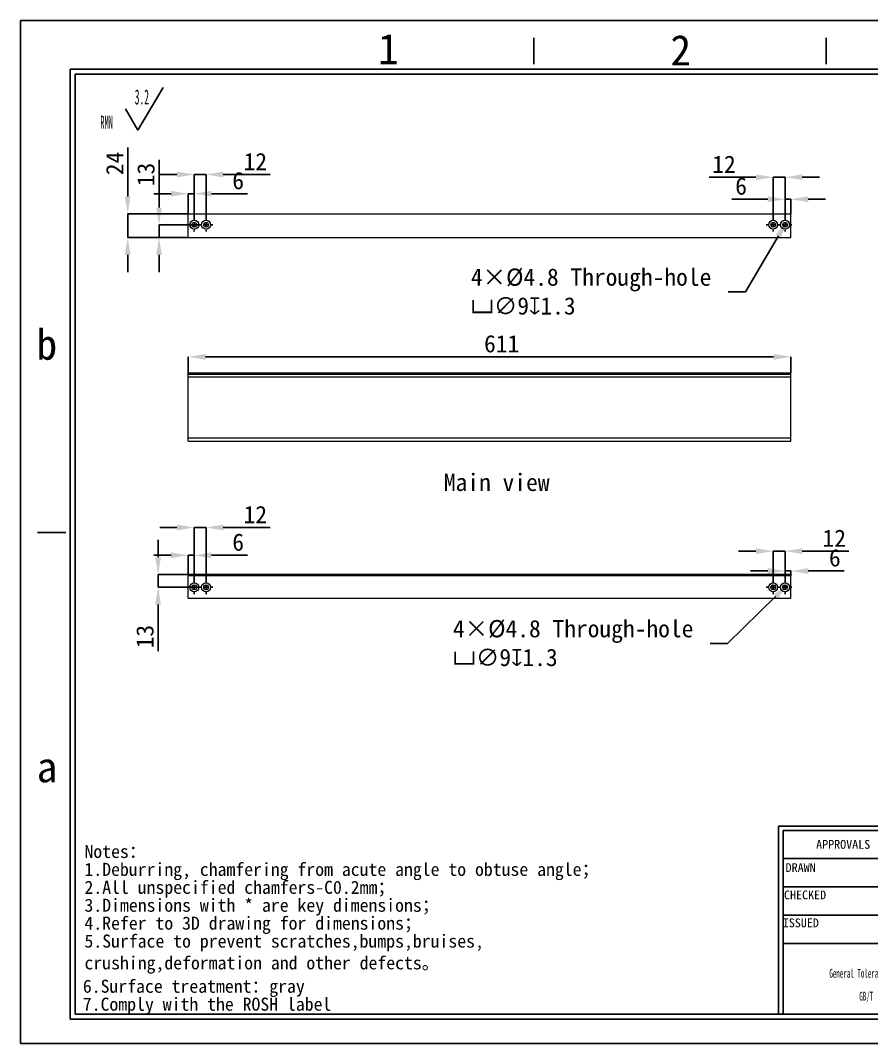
# Model space of a CAD drawing. Header units: millimetres. Extents: x 2 to 295, y 1 to 209.
# Drawn here: x 1.6 to 174.2, y 1.3 to 208.7 of the extents above; entities that cross this region are included whole.
import ezdxf

# ---------------------------------------------------------------- set-up
doc = ezdxf.new("R2010")
doc.units = ezdxf.units.MM
doc.header["$PDSIZE"] = -1
doc.layers.add('SLD-0', color=179, linetype='Continuous')
doc.styles.add('B', font='simfang.ttf')
doc.styles.add('C', font='simfang.ttf')
doc.styles.add('SLDTEXTSTYLE0', font='TXT', dxfattribs={"width": 0.469, "bigfont": 'bigfont'})
doc.styles.add('SLDTEXTSTYLE1', font='TXT', dxfattribs={"width": 0.469})
doc.styles.add('SLDTEXTSTYLE8', font='TXT', dxfattribs={"width": 0.484})
doc.dimstyles.new('SLDDIMSTYLE0', dxfattribs={"dimtxt": 3.5, "dimasz": 3.5, "dimexe": 0, "dimexo": 0.0625, "dimgap": 0.875, "dimtad": 2, "dimlfac": 5, "dimrnd": 1e-09, "dimzin": 12, "dimdsep": 46, "dimtxsty": 'SLDTEXTSTYLE1', "dimsah": 1, "dimcen": 0.09, "dimadec": 0, "dimazin": 3, "dimtfac": 1, "dimtofl": 0, "dimtmove": 0, "dimatfit": 3, "dimfxl": 1, "dimfrac": 2, "dimtolj": 1, "dimtzin": 12, "dimarcsym": 0})
doc.dimstyles.new('SLDDIMSTYLE1', dxfattribs={"dimtxt": 3.5, "dimasz": 3.5, "dimexe": 0, "dimexo": 0.0625, "dimgap": 0.875, "dimtad": 2, "dimlfac": 5, "dimrnd": 1e-09, "dimzin": 12, "dimdsep": 46, "dimtxsty": 'SLDTEXTSTYLE1', "dimsah": 1, "dimcen": 0.09, "dimadec": 0, "dimazin": 3, "dimtfac": 1, "dimtmove": 0, "dimatfit": 0, "dimfxl": 1, "dimfrac": 2, "dimtolj": 1, "dimtzin": 12, "dimarcsym": 0})
doc.dimstyles.new('SLDDIMSTYLE2', dxfattribs={"dimtxt": 3.5, "dimasz": 3.5, "dimexe": 0, "dimexo": 0.0625, "dimgap": 0.875, "dimtad": 0, "dimtih": 1, "dimtoh": 1, "dimlfac": 5, "dimrnd": 1e-09, "dimzin": 12, "dimdsep": 46, "dimtxsty": 'SLDTEXTSTYLE1', "dimsah": 1, "dimcen": 0, "dimadec": 0, "dimazin": 3, "dimtfac": 1, "dimtmove": 0, "dimatfit": 3, "dimfxl": 1, "dimfrac": 2, "dimtolj": 1, "dimtzin": 12, "dimarcsym": 0})

# ---------------------------------------------------------------- blocks, each defined once
blk = doc.blocks.new('SW_NOTE_0')
at = {"layer": 'SLD-0', "color": 0}
for q in [(12.74, 9.16), (5.08, 4.83)]:
    blk.add_line((7.63, 0.49), q, dxfattribs=at)
at = {"layer": 'SLD-0', "color": 0, "attachment_point": 1}
for s, insert, char_height, style in [('{\\fFangSong|b0|i0|c0|p49;3.2}', (6.97, 8.73), 3.0317, 'SLDTEXTSTYLE1'), ('{\\fFangSong|b0|i0|c134|p49;RMN}', (0, 3.41), 2.6458, 'SLDTEXTSTYLE0')]:
    blk.add_mtext(s, dxfattribs=dict(at, insert=insert, char_height=char_height, style=style))
blk = doc.blocks.new('SW_NOTE_1')
at = {"layer": 'SLD-0', "color": 0, "attachment_point": 1, "style": 'C'}
for s, insert, char_height in [('Notes：', (0.01, 5.55), 2.646), ('1.Deburring, chamfering from acute angle to obtuse angle；', (0.01, 1.92), 2.6458), ('2.All unspecified chamfers-C0.2mm；', (0.01, -1.72), 2.6458), ('3.{\\fSimSun|b0|i0|c134|p2;Dimensions with * are key dimensions}；', (0.01, -5.35), 2.6458), ('4.Refer to 3D drawing for dimensions；', (0.01, -8.98), 2.6458), ('5.Surface to prevent scratches,bumps,bruises,\\Pcrushing,deformation and other defects。', (0.01, -12.62), 2.6458), ('6.Surface treatment：gray', (-0.32, -21.77), 2.6458), ('7.Comply with the ROSH label', (-0.32, -25.41), 2.6458)]:
    blk.add_mtext(s, dxfattribs=dict(at, insert=insert, char_height=char_height))
blk = doc.blocks.new('SW_NOTE_2')
at = {"layer": 'SLD-0', "color": 0, "char_height": 1.7927, "attachment_point": 2, "style": 'SLDTEXTSTYLE8'}
for s, insert in [('General Tolerance Reference', (12.75, 2.31)), ('GB/T  1804-m', (13.51, -2.32))]:
    blk.add_mtext(s, dxfattribs=dict(at, insert=insert))
blk = doc.blocks.new('_D')
at = {"layer": 'Defpoints', "color": 0}
for p in [(35.63, 140.49), (35.63, 137.18), (157.83, 137.18)]:
    blk.add_point(p, dxfattribs=at)
at = {"layer": 'SLD-0', "color": 0, "lineweight": -2}
for p, q in [((35.63, 137.24), (35.63, 140.49)), ((154.33, 140.49), (39.13, 140.49)), ((157.83, 137.24), (157.83, 140.49))]:
    blk.add_line(p, q, dxfattribs=at)
at = {"layer": 'SLD-0', "color": 0}
for points in [[(39.13, 141.07), (39.13, 139.9), (35.63, 140.49)], [(154.33, 141.07), (154.33, 139.9), (157.83, 140.49)]]:
    blk.add_solid(points, dxfattribs=at)
at = {"layer": 'SLD-0', "color": 0, "insert": (99.18, 144.9), "char_height": 3.5, "attachment_point": 2, "style": 'B'}
blk.add_mtext('\\A1;611', dxfattribs=at)
blk = doc.blocks.new('_D_1')
at = {"layer": 'Defpoints', "color": 0}
for p in [(156.63, 101.11), (154.23, 95.17), (156.63, 95.17)]:
    blk.add_point(p, dxfattribs=at)
at = {"layer": 'SLD-0', "color": 0, "lineweight": -2}
for p, q in [((150.73, 101.11), (147.23, 101.11)), ((154.23, 95.23), (154.23, 101.11)), ((154.23, 101.11), (156.63, 101.11)), ((156.63, 95.23), (156.63, 101.11)), ((160.13, 101.11), (169.6, 101.11))]:
    blk.add_line(p, q, dxfattribs=at)
at = {"layer": 'SLD-0', "color": 0}
for points in [[(150.73, 101.69), (150.73, 100.52), (154.23, 101.11)], [(160.13, 101.69), (160.13, 100.52), (156.63, 101.11)]]:
    blk.add_solid(points, dxfattribs=at)
at = {"layer": 'SLD-0', "color": 0, "insert": (166.62, 105.48), "char_height": 3.5, "attachment_point": 2, "style": 'B'}
blk.add_mtext('\\A1;12', dxfattribs=at)
blk = doc.blocks.new('_D_2')
at = {"layer": 'Defpoints', "color": 0}
for p in [(157.83, 97.08), (157.83, 96.37), (156.63, 95.17)]:
    blk.add_point(p, dxfattribs=at)
at = {"layer": 'SLD-0', "color": 0, "lineweight": -2}
for p, q in [((153.13, 97.08), (149.63, 97.08)), ((156.63, 95.23), (156.63, 97.08)), ((156.63, 97.08), (157.83, 97.08)), ((157.83, 96.43), (157.83, 97.08)), ((161.33, 97.08), (168.64, 97.08))]:
    blk.add_line(p, q, dxfattribs=at)
at = {"layer": 'SLD-0', "color": 0}
for points in [[(153.13, 97.66), (153.13, 96.5), (156.63, 97.08)], [(161.33, 97.66), (161.33, 96.5), (157.83, 97.08)]]:
    blk.add_solid(points, dxfattribs=at)
at = {"layer": 'SLD-0', "color": 0, "insert": (166.74, 101.5), "char_height": 3.5, "attachment_point": 2, "style": 'B'}
blk.add_mtext('\\A1;6', dxfattribs=at)
blk = doc.blocks.new('_D_3')
at = {"layer": 'Defpoints', "color": 0}
for p in [(39.23, 105.89), (36.83, 95.17), (39.23, 95.17)]:
    blk.add_point(p, dxfattribs=at)
at = {"layer": 'SLD-0', "color": 0, "lineweight": -2}
for p, q in [((33.33, 105.89), (29.83, 105.89)), ((36.83, 95.23), (36.83, 105.89)), ((36.83, 105.89), (39.23, 105.89)), ((39.23, 95.23), (39.23, 105.89)), ((42.73, 105.89), (52.2, 105.89))]:
    blk.add_line(p, q, dxfattribs=at)
at = {"layer": 'SLD-0', "color": 0}
for points in [[(33.33, 106.47), (33.33, 105.31), (36.83, 105.89)], [(42.73, 106.47), (42.73, 105.31), (39.23, 105.89)]]:
    blk.add_solid(points, dxfattribs=at)
at = {"layer": 'SLD-0', "color": 0, "insert": (49.22, 110.27), "char_height": 3.5, "attachment_point": 2, "style": 'B'}
blk.add_mtext('\\A1;12', dxfattribs=at)
blk = doc.blocks.new('_D_4')
at = {"layer": 'Defpoints', "color": 0}
for p in [(35.63, 100.26), (35.63, 96.37), (36.83, 95.17)]:
    blk.add_point(p, dxfattribs=at)
at = {"layer": 'SLD-0', "color": 0, "lineweight": -2}
for p, q in [((32.13, 100.26), (28.63, 100.26)), ((35.63, 96.43), (35.63, 100.26)), ((35.63, 100.26), (36.83, 100.26)), ((36.83, 95.23), (36.83, 100.26)), ((40.33, 100.26), (47.64, 100.26))]:
    blk.add_line(p, q, dxfattribs=at)
at = {"layer": 'SLD-0', "color": 0}
for points in [[(32.13, 100.85), (32.13, 99.68), (35.63, 100.26)], [(40.33, 100.85), (40.33, 99.68), (36.83, 100.26)]]:
    blk.add_solid(points, dxfattribs=at)
at = {"layer": 'SLD-0', "color": 0, "insert": (45.74, 104.68), "char_height": 3.5, "attachment_point": 2, "style": 'B'}
blk.add_mtext('\\A1;6', dxfattribs=at)
blk = doc.blocks.new('_D_5')
at = {"layer": 'Defpoints', "color": 0}
for p in [(157.28, 94.4), (155.99, 93.14)]:
    blk.add_point(p, dxfattribs=at)
at = {"layer": 'SLD-0', "color": 0, "lineweight": -2}
for p, q in [((144.96, 82.4), (154.77, 91.95)), ((141.46, 82.4), (144.96, 82.4))]:
    blk.add_line(p, q, dxfattribs=at)
at = {"layer": 'SLD-0', "color": 0}
blk.add_solid([(154.36, 92.37), (155.18, 91.54), (157.28, 94.4)], dxfattribs=at)
at = {"layer": 'SLD-0', "color": 0, "insert": (89.28, 87.14), "char_height": 3.5, "attachment_point": 1, "style": 'B'}
blk.add_mtext('\\A1;4×%%c4.8 Through-hole\\P{\\fGDT;v}∅9{\\fGDT;x}1.3', dxfattribs=at)
blk = doc.blocks.new('_D_6')
at = {"layer": 'Defpoints', "color": 0}
for p in [(29.5, 96.37), (35.63, 96.37), (37.83, 93.77)]:
    blk.add_point(p, dxfattribs=at)
at = {"layer": 'SLD-0', "color": 0, "lineweight": -2}
for p, q in [((29.5, 99.87), (29.5, 103.37)), ((35.57, 96.37), (29.5, 96.37)), ((29.5, 96.37), (29.5, 93.77)), ((37.77, 93.77), (29.5, 93.77)), ((29.5, 90.27), (29.5, 80.8))]:
    blk.add_line(p, q, dxfattribs=at)
at = {"layer": 'SLD-0', "color": 0}
for points in [[(28.91, 99.87), (30.08, 99.87), (29.5, 96.37)], [(28.91, 90.27), (30.08, 90.27), (29.5, 93.77)]]:
    blk.add_solid(points, dxfattribs=at)
at = {"layer": 'SLD-0', "color": 0, "insert": (25.08, 83.78), "char_height": 3.5, "attachment_point": 2, "rotation": 90, "style": 'B'}
blk.add_mtext('\\A1;13', dxfattribs=at)
blk = doc.blocks.new('SW_CENTERMARKSYMBOL_0')
at = {"layer": 'SLD-0', "color": 0}
for p, q in [((-1, 0), (-1.4, 0)), ((0, 0), (-0.5, 0)), ((0, 1), (0, 1.4)), ((0, 0), (0, 0.5)), ((0, 0), (0, -0.5)), ((0, 0), (0.5, 0)), ((1, 0), (1.4, 0)), ((0, -1), (0, -1.4))]:
    blk.add_line(p, q, dxfattribs=at)
blk = doc.blocks.new('SW_CENTERMARKSYMBOL_1')
at = {"layer": 'SLD-0', "color": 0}
for p, q in [((-1, 0), (-1.4, 0)), ((0, 0), (-0.5, 0)), ((0, 1), (0, 1.4)), ((0, 0), (0, 0.5)), ((0, 0), (0, -0.5)), ((0, 0), (0.5, 0)), ((1, 0), (1.4, 0)), ((0, -1), (0, -1.4))]:
    blk.add_line(p, q, dxfattribs=at)
blk = doc.blocks.new('SW_CENTERMARKSYMBOL_2')
at = {"layer": 'SLD-0', "color": 0}
for p, q in [((-1, 0), (-1.4, 0)), ((0, 0), (-0.5, 0)), ((0, 1), (0, 1.4)), ((0, 0), (0, 0.5)), ((0, 0), (0, -0.5)), ((0, 0), (0.5, 0)), ((1, 0), (1.4, 0)), ((0, -1), (0, -1.4))]:
    blk.add_line(p, q, dxfattribs=at)
blk = doc.blocks.new('SW_CENTERMARKSYMBOL_3')
at = {"layer": 'SLD-0', "color": 0}
for p, q in [((-1, 0), (-1.4, 0)), ((0, 0), (-0.5, 0)), ((0, 1), (0, 1.4)), ((0, 0), (0, 0.5)), ((0, 0), (0, -0.5)), ((0, 0), (0.5, 0)), ((1, 0), (1.4, 0)), ((0, -1), (0, -1.4))]:
    blk.add_line(p, q, dxfattribs=at)
blk = doc.blocks.new('_D_7')
at = {"layer": 'Defpoints', "color": 0}
for p in [(35.63, 169.46), (23.34, 164.66), (35.63, 164.66)]:
    blk.add_point(p, dxfattribs=at)
at = {"layer": 'SLD-0', "color": 0, "lineweight": -2}
for p, q in [((23.34, 172.96), (23.34, 182.89)), ((35.57, 169.46), (23.34, 169.46)), ((23.34, 164.66), (23.34, 169.46)), ((35.57, 164.66), (23.34, 164.66)), ((23.34, 161.16), (23.34, 157.66))]:
    blk.add_line(p, q, dxfattribs=at)
at = {"layer": 'SLD-0', "color": 0}
for points in [[(22.75, 172.96), (23.92, 172.96), (23.34, 169.46)], [(22.75, 161.16), (23.92, 161.16), (23.34, 164.66)]]:
    blk.add_solid(points, dxfattribs=at)
at = {"layer": 'SLD-0', "color": 0, "insert": (18.96, 179.68), "char_height": 3.5, "attachment_point": 2, "rotation": 90, "style": 'B'}
blk.add_mtext('\\A1;24', dxfattribs=at)
blk = doc.blocks.new('_D_8')
at = {"layer": 'Defpoints', "color": 0}
for p in [(156.63, 176.9), (154.23, 168.66), (156.63, 168.66)]:
    blk.add_point(p, dxfattribs=at)
at = {"layer": 'SLD-0', "color": 0, "lineweight": -2}
for p, q in [((150.73, 176.9), (141.26, 176.9)), ((154.23, 168.73), (154.23, 176.9)), ((156.63, 176.9), (154.23, 176.9)), ((156.63, 168.73), (156.63, 176.9)), ((160.13, 176.9), (163.63, 176.9))]:
    blk.add_line(p, q, dxfattribs=at)
at = {"layer": 'SLD-0', "color": 0}
for points in [[(150.73, 177.48), (150.73, 176.32), (154.23, 176.9)], [(160.13, 177.48), (160.13, 176.32), (156.63, 176.9)]]:
    blk.add_solid(points, dxfattribs=at)
at = {"layer": 'SLD-0', "color": 0, "insert": (144.25, 181.28), "char_height": 3.5, "attachment_point": 2, "style": 'B'}
blk.add_mtext('\\A1;12', dxfattribs=at)
blk = doc.blocks.new('_D_9')
at = {"layer": 'Defpoints', "color": 0}
for p in [(157.83, 172.44), (156.63, 168.66), (157.83, 169.46)]:
    blk.add_point(p, dxfattribs=at)
at = {"layer": 'SLD-0', "color": 0, "lineweight": -2}
for p, q in [((153.13, 172.44), (145.82, 172.44)), ((156.63, 168.73), (156.63, 172.44)), ((157.83, 172.44), (156.63, 172.44)), ((157.83, 169.53), (157.83, 172.44)), ((161.33, 172.44), (164.83, 172.44))]:
    blk.add_line(p, q, dxfattribs=at)
at = {"layer": 'SLD-0', "color": 0}
for points in [[(153.13, 173.03), (153.13, 171.86), (156.63, 172.44)], [(161.33, 173.03), (161.33, 171.86), (157.83, 172.44)]]:
    blk.add_solid(points, dxfattribs=at)
at = {"layer": 'SLD-0', "color": 0, "insert": (147.73, 176.86), "char_height": 3.5, "attachment_point": 2, "style": 'B'}
blk.add_mtext('\\A1;6', dxfattribs=at)
blk = doc.blocks.new('_D_10')
at = {"layer": 'Defpoints', "color": 0}
for p in [(39.23, 177.45), (36.83, 168.66), (39.23, 168.66)]:
    blk.add_point(p, dxfattribs=at)
at = {"layer": 'SLD-0', "color": 0, "lineweight": -2}
for p, q in [((33.33, 177.45), (29.83, 177.45)), ((36.83, 168.73), (36.83, 177.45)), ((36.83, 177.45), (39.23, 177.45)), ((39.23, 168.73), (39.23, 177.45)), ((42.73, 177.45), (52.2, 177.45))]:
    blk.add_line(p, q, dxfattribs=at)
at = {"layer": 'SLD-0', "color": 0}
for points in [[(33.33, 178.03), (33.33, 176.86), (36.83, 177.45)], [(42.73, 178.03), (42.73, 176.86), (39.23, 177.45)]]:
    blk.add_solid(points, dxfattribs=at)
at = {"layer": 'SLD-0', "color": 0, "insert": (49.22, 181.82), "char_height": 3.5, "attachment_point": 2, "style": 'B'}
blk.add_mtext('\\A1;12', dxfattribs=at)
blk = doc.blocks.new('_D_11')
at = {"layer": 'Defpoints', "color": 0}
for p in [(35.63, 173.56), (35.63, 169.46), (36.83, 168.66)]:
    blk.add_point(p, dxfattribs=at)
at = {"layer": 'SLD-0', "color": 0, "lineweight": -2}
for p, q in [((32.13, 173.56), (28.63, 173.56)), ((35.63, 169.53), (35.63, 173.56)), ((35.63, 173.56), (36.83, 173.56)), ((36.83, 168.73), (36.83, 173.56)), ((40.33, 173.56), (47.64, 173.56))]:
    blk.add_line(p, q, dxfattribs=at)
at = {"layer": 'SLD-0', "color": 0}
for points in [[(32.13, 174.14), (32.13, 172.98), (35.63, 173.56)], [(40.33, 174.14), (40.33, 172.98), (36.83, 173.56)]]:
    blk.add_solid(points, dxfattribs=at)
at = {"layer": 'SLD-0', "color": 0, "insert": (45.74, 177.97), "char_height": 3.5, "attachment_point": 2, "style": 'B'}
blk.add_mtext('\\A1;6', dxfattribs=at)
blk = doc.blocks.new('_D_12')
at = {"layer": 'Defpoints', "color": 0}
for p in [(157.09, 168.04), (156.18, 166.49)]:
    blk.add_point(p, dxfattribs=at)
at = {"layer": 'SLD-0', "color": 0, "lineweight": -2}
for p, q in [((148.61, 153.66), (155.31, 165.02)), ((145.11, 153.66), (148.61, 153.66))]:
    blk.add_line(p, q, dxfattribs=at)
at = {"layer": 'SLD-0', "color": 0}
blk.add_solid([(154.81, 165.32), (155.81, 164.73), (157.09, 168.04)], dxfattribs=at)
at = {"layer": 'SLD-0', "color": 0, "insert": (92.92, 158.4), "char_height": 3.5, "attachment_point": 1, "style": 'B'}
blk.add_mtext('\\A1;4×%%c4.8 Through-hole\\P{\\fGDT;v}∅9{\\fGDT;x}1.3', dxfattribs=at)
blk = doc.blocks.new('_D_13')
at = {"layer": 'Defpoints', "color": 0}
for p in [(37.83, 167.26), (29.69, 164.66), (35.63, 164.66)]:
    blk.add_point(p, dxfattribs=at)
at = {"layer": 'SLD-0', "color": 0, "lineweight": -2}
for p, q in [((29.69, 170.76), (29.69, 180.43)), ((37.77, 167.26), (29.69, 167.26)), ((29.69, 164.66), (29.69, 167.26)), ((35.57, 164.66), (29.69, 164.66)), ((29.69, 161.16), (29.69, 157.66))]:
    blk.add_line(p, q, dxfattribs=at)
at = {"layer": 'SLD-0', "color": 0}
for points in [[(29.1, 170.76), (30.27, 170.76), (29.69, 167.26)], [(29.1, 161.16), (30.27, 161.16), (29.69, 164.66)]]:
    blk.add_solid(points, dxfattribs=at)
at = {"layer": 'SLD-0', "color": 0, "insert": (25.27, 177.45), "char_height": 3.5, "attachment_point": 2, "rotation": 90, "style": 'B'}
blk.add_mtext('\\A1;13', dxfattribs=at)
blk = doc.blocks.new('SW_CENTERMARKSYMBOL_4')
at = {"layer": 'SLD-0', "color": 0}
for p, q in [((-1, 0), (-1.4, 0)), ((0, 0), (-0.5, 0)), ((0, 1), (0, 1.4)), ((0, 0), (0, 0.5)), ((0, 0), (0, -0.5)), ((0, 0), (0.5, 0)), ((1, 0), (1.4, 0)), ((0, -1), (0, -1.4))]:
    blk.add_line(p, q, dxfattribs=at)
blk = doc.blocks.new('SW_CENTERMARKSYMBOL_5')
at = {"layer": 'SLD-0', "color": 0}
for p, q in [((-1, 0), (-1.4, 0)), ((0, 0), (-0.5, 0)), ((0, 1), (0, 1.4)), ((0, 0), (0, 0.5)), ((0, 0), (0, -0.5)), ((0, 0), (0.5, 0)), ((1, 0), (1.4, 0)), ((0, -1), (0, -1.4))]:
    blk.add_line(p, q, dxfattribs=at)
blk = doc.blocks.new('SW_CENTERMARKSYMBOL_6')
at = {"layer": 'SLD-0', "color": 0}
for p, q in [((-1, 0), (-1.4, 0)), ((0, 0), (-0.5, 0)), ((0, 1), (0, 1.4)), ((0, 0), (0, 0.5)), ((0, 0), (0, -0.5)), ((0, 0), (0.5, 0)), ((1, 0), (1.4, 0)), ((0, -1), (0, -1.4))]:
    blk.add_line(p, q, dxfattribs=at)
blk = doc.blocks.new('SW_CENTERMARKSYMBOL_7')
at = {"layer": 'SLD-0', "color": 0}
for p, q in [((-1, 0), (-1.4, 0)), ((0, 0), (-0.5, 0)), ((0, 1), (0, 1.4)), ((0, 0), (0, 0.5)), ((0, 0), (0, -0.5)), ((0, 0), (0.5, 0)), ((1, 0), (1.4, 0)), ((0, -1), (0, -1.4))]:
    blk.add_line(p, q, dxfattribs=at)

msp = doc.modelspace()

# ---------------------------------------------------------------- linework, layer by layer
at = {"color": 7, "linetype": 'Continuous', "lineweight": 15}
for p, q in [((35.6331, 169.4634), (157.8331, 169.4634)), ((35.6331, 164.6634), (35.6331, 169.4634)), ((157.8331, 164.6634), (157.8331, 169.4634)), ((35.6331, 164.6634), (157.8331, 164.6634)), ((157.8331, 137.1821), (35.6331, 137.1821)), ((35.6331, 136.9821), (35.6331, 137.1821)), ((35.6331, 136.3821), (35.6331, 136.9821)), ((35.6331, 136.9821), (157.8331, 136.9821)), ((157.8331, 136.9821), (157.8331, 137.1821)), ((157.8331, 136.3821), (157.8331, 136.9821)), ((157.8331, 136.3821), (35.6331, 136.3821)), ((35.6331, 123.9821), (35.6331, 136.3821)), ((157.8331, 123.9821), (157.8331, 136.3821)), ((35.6331, 123.3821), (35.6331, 123.9821)), ((157.8331, 123.9821), (35.6331, 123.9821)), ((35.6331, 123.3821), (157.8331, 123.3821)), ((157.8331, 123.3821), (157.8331, 123.9821)), ((35.6331, 96.3688), (35.6331, 96.0688)), ((157.8331, 96.3688), (35.6331, 96.3688)), ((157.8331, 96.0688), (35.6331, 96.0688)), ((35.6331, 91.5688), (35.6331, 96.0688)), ((157.8331, 96.3688), (157.8331, 96.0688)), ((157.8331, 91.5688), (157.8331, 96.0688)), ((35.6331, 91.5688), (157.8331, 91.5688))]:
    msp.add_line(p, q, dxfattribs=at)
for centre, radius in [((36.8331, 167.2634), 0.9), ((39.2331, 167.2634), 0.9), ((154.2331, 167.2634), 0.9), ((156.6331, 167.2634), 0.9), ((36.8331, 167.2634), 0.48), ((39.2331, 167.2634), 0.48), ((154.2331, 167.2634), 0.48), ((156.6331, 167.2634), 0.48), ((36.8331, 93.7688), 0.9), ((36.8331, 93.7688), 0.48), ((39.2331, 93.7688), 0.9), ((39.2331, 93.7688), 0.48), ((154.2331, 93.7688), 0.9), ((154.2331, 93.7688), 0.48), ((156.6331, 93.7688), 0.9), ((156.6331, 93.7688), 0.48)]:
    msp.add_circle(centre, radius, dxfattribs=at)
at = {"layer": 'SLD-0'}
for p, q in [((1.5907, 208.6737), (295.1066, 208.6737)), ((1.5907, 1.2938), (1.5907, 208.6737)), ((12.6748, 7.2189), (12.6748, 197.811)), ((12.6748, 197.811), (289.1814, 197.811)), ((289.1814, 7.2189), (12.6748, 7.2189)), ((295.1066, 1.2938), (1.5907, 1.2938))]:
    msp.add_line(p, q, dxfattribs=at)
at = {"layer": 'SLD-0', "color": 6, "linetype": 'Continuous'}
for p, q in [((105.701, 199.786), (105.701, 205.1695)), ((164.9525, 199.786), (164.9525, 205.1695)), ((11.6873, 6.2314), (11.6873, 198.7985)), ((11.6873, 198.7985), (290.1689, 198.7985)), ((10.8046, 104.8527), (5.0681, 104.8527)), ((290.1689, 6.2314), (11.6873, 6.2314))]:
    msp.add_line(p, q, dxfattribs=at)
at = {"layer": 'SLD-0', "color": 179, "linetype": 'Continuous'}
for p, q in [((289.1814, 45.3294), (155.3299, 45.3294)), ((155.3299, 45.3294), (155.3299, 7.2189)), ((289.1814, 44.5061), (156.286, 44.5061)), ((156.286, 44.5061), (156.286, 7.2189)), ((197.3975, 38.7696), (156.286, 38.7696)), ((289.1814, 33.0331), (156.286, 33.0331)), ((197.3975, 27.2966), (156.286, 27.2966)), ((289.1814, 21.5602), (156.286, 21.5602))]:
    msp.add_line(p, q, dxfattribs=at)

# ---------------------------------------------------------------- block references
at = {"layer": 'SLD-0'}
for name, p in [('SW_NOTE_0', (17.795, 185.9568)), ('SW_CENTERMARKSYMBOL_4', (36.8331, 167.2634)), ('SW_CENTERMARKSYMBOL_5', (39.2331, 167.2634)), ('SW_CENTERMARKSYMBOL_6', (154.2331, 167.2634)), ('SW_CENTERMARKSYMBOL_7', (156.6331, 167.2634)), ('SW_CENTERMARKSYMBOL_0', (36.8331, 93.7688)), ('SW_CENTERMARKSYMBOL_1', (39.2331, 93.7688)), ('SW_CENTERMARKSYMBOL_2', (154.2331, 93.7688)), ('SW_CENTERMARKSYMBOL_3', (156.6331, 93.7688))]:
    msp.add_blockref(name, p, dxfattribs=at)
at = {"layer": 'SLD-0', "color": 5}
msp.add_blockref('SW_NOTE_1', (14.5601, 36.0045), dxfattribs=at)
at = {"layer": 'SLD-0', "color": 179}
msp.add_blockref('SW_NOTE_2', (162.4379, 14.1109), dxfattribs=at)

# ---------------------------------------------------------------- texts
at = {"layer": 'SLD-0', "attachment_point": 1, "style": 'B'}
for s, insert, char_height in [('1', (74.111, 205.9712), 6.172), ('2', (133.3881, 205.7276), 6.172), ('b', (4.8346, 146.0918), 6.172), ('Main view', (87.4485, 116.8042), 3.5), ('a', (4.8798, 60.4234), 6.172)]:
    msp.add_mtext(s, dxfattribs=dict(at, insert=insert, char_height=char_height))
at = {"layer": 'SLD-0', "color": 179, "char_height": 1.79265, "attachment_point": 2, "style": 'B'}
for s, insert in [('APPROVALS', (168.4266, 42.5627)), ('DRAWN', (159.8036, 37.8529)), ('CHECKED', (160.6957, 32.3147)), ('ISSUED', (159.837, 26.6544))]:
    msp.add_mtext(s, dxfattribs=dict(at, insert=insert))

# ---------------------------------------------------------------- dimensions: what is measured, and where the dimension line sits
at = {"layer": 'SLD-0'}
for base, p1, p2, picture, middle in [((23.3377, 164.6634), (35.6331, 169.4634), (35.6331, 164.6634), '_D_7', (23.3377, 179.6784)), ((29.6859, 164.6634), (37.8331, 167.2634), (35.6331, 164.6634), '_D_13', (29.6859, 177.447)), ((29.4971, 96.3688), (37.8331, 93.7688), (35.6331, 96.3688), '_D_6', (29.4971, 83.7838))]:
    dim = msp.add_linear_dim(base=base, p1=p1, p2=p2, angle=90, dimstyle='SLDDIMSTYLE1', override={"dimtxsty": 'B'}, dxfattribs=at)
    dim.commit()
    dim.dimension.update_dxf_attribs({"geometry": picture, "text_midpoint": middle, "dimtype": 160})
for base, p1, p2, dimstyle, picture, middle in [((39.2331, 177.447), (36.8331, 168.6634), (39.2331, 168.6634), 'SLDDIMSTYLE1', '_D_10', (49.2181, 177.447)), ((156.6331, 176.9011), (154.2331, 168.6634), (156.6331, 168.6634), 'SLDDIMSTYLE1', '_D_8', (144.2481, 176.9011)), ((35.6331, 173.5588), (36.8331, 168.6634), (35.6331, 169.4634), 'SLDDIMSTYLE1', '_D_11', (45.7381, 173.5588)), ((157.8331, 172.4441), (156.6331, 168.6634), (157.8331, 169.4634), 'SLDDIMSTYLE1', '_D_9', (147.7281, 172.4441)), ((35.6331, 140.486), (157.8331, 137.1821), (35.6331, 137.1821), 'SLDDIMSTYLE0', '_D', (99.1843, 140.486)), ((39.2331, 105.8902), (36.8331, 95.1688), (39.2331, 95.1688), 'SLDDIMSTYLE1', '_D_3', (49.2181, 105.8902)), ((35.6331, 100.262), (36.8331, 95.1688), (35.6331, 96.3688), 'SLDDIMSTYLE1', '_D_4', (45.7381, 100.262)), ((156.6331, 101.1068), (154.2331, 95.1688), (156.6331, 95.1688), 'SLDDIMSTYLE1', '_D_1', (166.6181, 101.1068)), ((157.8331, 97.0808), (156.6331, 95.1688), (157.8331, 96.3688), 'SLDDIMSTYLE1', '_D_2', (166.7381, 97.0808))]:
    dim = msp.add_linear_dim(base=base, p1=p1, p2=p2, dimstyle=dimstyle, override={"dimtxsty": 'B'}, dxfattribs=at)
    dim.commit()
    dim.dimension.update_dxf_attribs({"geometry": picture, "text_midpoint": middle, "dimtype": 160})
for p1, p2, picture, middle in [((156.1758, 166.4882), (157.0904, 168.0386), '_D_12', (118.5787, 153.6604)), ((155.9885, 93.1407), (157.2777, 94.3969), '_D_5', (114.9307, 82.3953))]:
    dim = msp.add_diameter_dim_2p(p1=p1, p2=p2, text='4×%%c4.8 Through-hole\\P{\\fGDT;v}<>{\\fGDT;x}1.3', dimstyle='SLDDIMSTYLE2', override={"dimtxsty": 'B'}, dxfattribs=at)
    dim.commit()
    dim.dimension.update_dxf_attribs({"geometry": picture, "text_midpoint": middle, "dimtype": 163})

doc.saveas('drawing.dxf')
